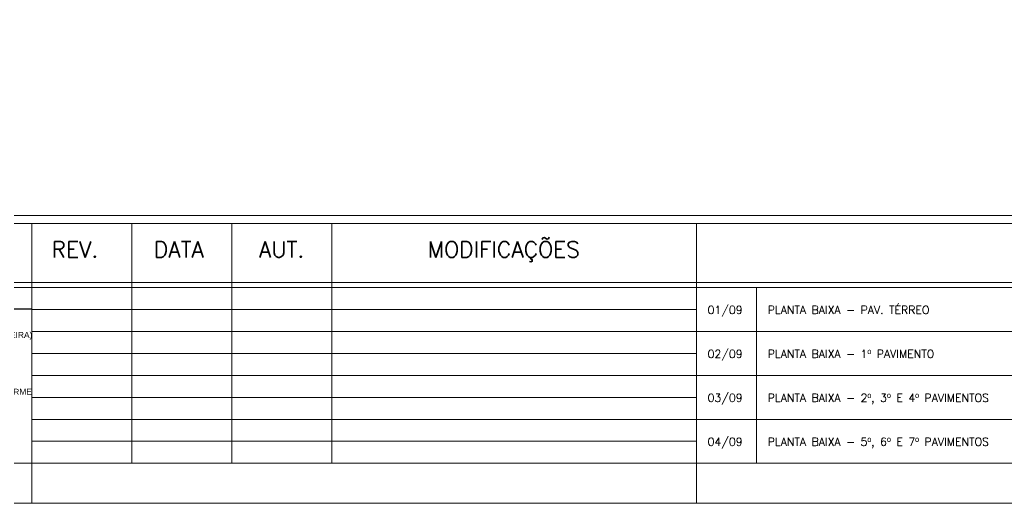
# Model space of a CAD drawing. Header units: millimetres. Extents: x 521 to 1055, y 261 to 520.
# Drawn here: x 715.49 to 740.15, y 435.88 to 447.98 of the extents above; entities that cross this region are included whole.
import ezdxf

# ---------------------------------------------------------------- set-up
doc = ezdxf.new("R2010")
doc.units = ezdxf.units.MM
doc.linetypes.add('BORDER', pattern=[44.45, 12.7, -6.35, 12.7, -6.35, 0, -6.35])
doc.linetypes.add('CONTINU', pattern=[0])
doc.layers.add('0.1', color=8, linetype='Continuous', lineweight=13)
doc.layers.add('ppci', color=8, linetype='Continuous')
doc.styles.add('80X50', font='romans.shx')
doc.styles.add('ARCHISTUDIOPADRÃO', font='arial.ttf', dxfattribs={"height": 0.02})
doc.styles.add('ROMANS', font='romans')

msp = doc.modelspace()

# ---------------------------------------------------------------- linework, layer by layer
at = {"layer": '0.1', "color": 8}
for p, q in [((715.78805, 442.88495), (715.78805, 435.88495)), ((718.28805, 442.88495), (718.28805, 436.88495)), ((720.78805, 442.88495), (720.78805, 436.88495)), ((723.28805, 442.88495), (723.28805, 436.88495)), ((732.40805, 442.88495), (732.40805, 435.88495)), ((682.54805, 441.40495), (732.40805, 441.40495)), ((682.54805, 441.28495), (732.40805, 441.28495)), ((732.40805, 441.40495), (765.54805, 441.40495)), ((732.40805, 441.28495), (765.54805, 441.28495)), ((733.90805, 441.28495), (733.90805, 436.88495)), ((733.90805, 441.28495), (733.90805, 436.88495)), ((715.78805, 440.73495), (732.40805, 440.73495)), ((715.78805, 440.18495), (765.54805, 440.18495)), ((715.78805, 439.63495), (732.40805, 439.63495)), ((715.78805, 439.08495), (765.54805, 439.08495)), ((715.78805, 438.53495), (732.40805, 438.53495)), ((715.78805, 437.98495), (765.54805, 437.98495)), ((715.78805, 437.43495), (732.40805, 437.43495))]:
    msp.add_line(p, q, dxfattribs=at)
at = {"layer": '0.1', "color": 8, "linetype": 'CONTINU', "lineweight": -2}
msp.add_line((715.78805, 440.74281), (704.15142, 440.74281), dxfattribs=at)
at = {"layer": '0.1', "color": 8}
for points in [[(782.16805, 519.88495), (655.96365, 519.88495), (655.96365, 435.88495), (782.16805, 435.88495)], [(658.46365, 436.88495), (658.46365, 518.88495), (781.16805, 518.88495), (781.16805, 436.88495)]]:
    msp.add_lwpolyline(points, close=True, dxfattribs=at)
msp.add_lwpolyline([(765.34805, 517.68495, 0.41421356), (764.34805, 518.68495), (659.66365, 518.68495, 0.41421356), (658.66365, 517.68495), (658.66365, 444.08495, 0.41421356), (659.66365, 443.08495), (764.34805, 443.08495, 0.41421356), (765.34805, 444.08495)], format="xyb", close=True, dxfattribs=at)
msp.add_lwpolyline([(658.46365, 442.88495), (781.16805, 442.88495)], dxfattribs=at)

# ---------------------------------------------------------------- texts
for s, height, style, p in [('REV.', 0.4, 'ROMANS', (716.28623, 442.03657)), ('DATA', 0.4, 'ROMANS', (718.84372, 442.03657)), ('AUT.', 0.4, 'ROMANS', (721.47033, 442.03657)), ('MODIFICAÇÕES', 0.4, 'ROMANS', (725.68674, 442.03657)), ('01/09', 0.2, '80X50', (732.68467, 440.62316)), ('PLANTA BAIXA - PAV. TÉRREO', 0.2, '80X50', (734.18467, 440.62316)), ('02/09', 0.2, '80X50', (732.68467, 439.52316)), ('PLANTA BAIXA - 1º PAVIMENTO', 0.2, '80X50', (734.18467, 439.52316)), ('03/09', 0.2, '80X50', (732.68467, 438.42316)), ('PLANTA BAIXA - 2º, 3º E 4º PAVIMENTOS', 0.2, '80X50', (734.18467, 438.42316)), ('04/09', 0.2, '80X50', (732.68467, 437.32316)), ('PLANTA BAIXA - 5º, 6º E 7º PAVIMENTOS', 0.2, '80X50', (734.18467, 437.32316))]:
    msp.add_text(s, height=height, dxfattribs=dict(at, style=style)).set_placement(p)
at = {"layer": 'ppci', "color": 10, "linetype": 'BORDER', "style": 'ARCHISTUDIOPADRÃO'}
for s, p in [('ACIONADOR BOMBA DE INCÊNDIO (BOTOEIRA)', (711.00861, 440.02175)), ('ACIONADOR MANUAL DO SISTEMA DE ALARME', (710.97404, 438.59893))]:
    msp.add_text(s, height=0.15, dxfattribs=at).set_placement(p)

doc.saveas('drawing.dxf')
